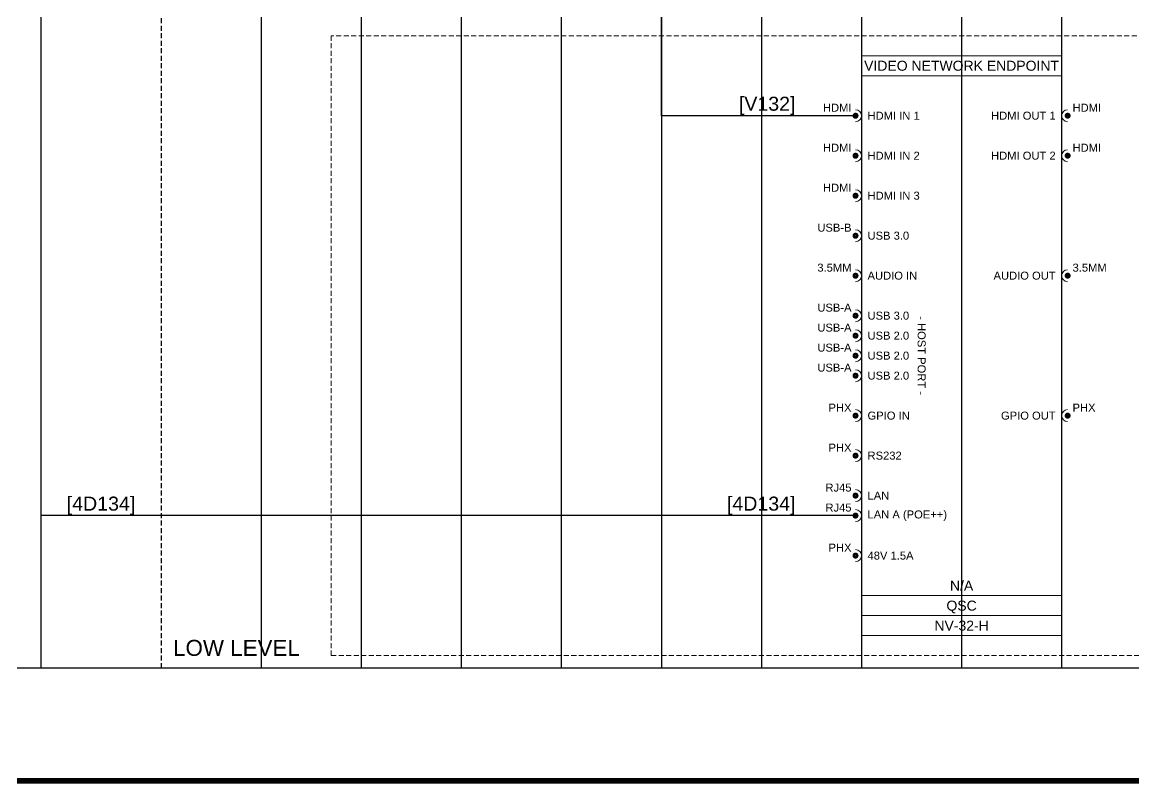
# Model space of a CAD drawing. Header units: millimetres. Extents: x -71336 to -35435, y -26189 to 22712.
# Drawn here: x -41276.3 to -40998.6, y -5678.4 to -5488 of the extents above; entities that cross this region are included whole.
import ezdxf
from ezdxf.enums import TextEntityAlignment as Align
from ezdxf.lldxf.tags import DXFTag

# ---------------------------------------------------------------- set-up
doc = ezdxf.new("R2010")
doc.units = ezdxf.units.MM
doc.linetypes.add('DASHED2', pattern=[0.375, 0.25, -0.125])
for name, color, linetype in [('SC - Cat - Green - Data - QLAN', 84, 'QLAN'), ('SC - HDMI', 192, 'Continuous'), ('SC - Text', 7, 'Continuous')]:
    doc.layers.add(name, color=color, linetype=linetype)
doc.layers.add('SC - Equipment', color=7, linetype='Continuous', lineweight=13)
doc.layers.add('SC - Titlesheet - Model', color=250, linetype='Continuous', plot=False)
doc.layers.add('SC - Xlines', color=252, linetype='Continuous', plot=False)
doc.styles.add('ARIAL', font='arial.ttf')
doc.styles.get("Standard").update_dxf_attribs({"font": 'arial.ttf', "height": 35})
tags = doc.linetypes.add('QLAN', pattern='A,3.942001,-0.106942,["QLAN",ARIAL,S=0.5,R=0,X=0,Y=-0.25],-1.981735,3.969322', length=10).pattern_tags.tags
tags[6] = DXFTag(74, 10)

# ---------------------------------------------------------------- blocks, each defined once
blk = doc.blocks.new('*U189')
at = {"layer": 'SC - Titlesheet - Model', "color": 6, "ltscale": 5, "const_width": 1}
blk.add_lwpolyline([(-365.5, -287), (365.5, -287), (365.5, 287), (-365.5, 287)], close=True, dxfattribs=at)
at = {"layer": 'SC - Titlesheet - Model', "color": 5, "lineweight": 30, "ltscale": 5, "flags": 104}
blk.add_attdef('ADDITIONS', text='', height=5, dxfattribs=at).set_placement((-365.5, -312), align=Align.TOP_LEFT)
blk.add_attdef('CHANGES', text='', height=5, dxfattribs=at).set_placement((0, -312), align=Align.TOP_CENTER)
blk.add_attdef('OMISSIONS', text='', height=5, dxfattribs=at).set_placement((365.5, -312), align=Align.TOP_RIGHT)
blk = doc.blocks.new('QSC NV-32-H - SCHEMATIC')
at = {"layer": 'SC - Equipment'}
for p, q in [((-25, 0), (25, 0)), ((-25, -145), (-25, 0)), ((25, 0), (25, -145)), ((25, -5), (-25, -5)), ((25, -135), (-25, -135)), ((25, -135), (-25, -135)), ((25, -140), (-25, -140)), ((25, -140), (-25, -140)), ((25, -140), (-25, -140)), ((25, -145), (-25, -145))]:
    blk.add_line(p, q, dxfattribs=at)
at = {"layer": 'SC - Equipment', "const_width": 0.7}
for points in [[(-26.1, -15, 1), (-26.9, -15, 1)], [(26.1, -15, -1), (26.9, -15, -1)], [(-26.1, -25, 1), (-26.9, -25, 1)], [(26.1, -25, -1), (26.9, -25, -1)], [(-26.1, -35, 1), (-26.9, -35, 1)], [(-26.1, -45, 1), (-26.9, -45, 1)], [(-26.1, -55, 1), (-26.9, -55, 1)], [(26.1, -55, -1), (26.9, -55, -1)], [(-26.1, -65, 1), (-26.9, -65, 1)], [(-26.1, -70, 1), (-26.9, -70, 1)], [(-26.1, -75, 1), (-26.9, -75, 1)], [(-26.1, -80, 1), (-26.9, -80, 1)], [(-26.1, -90, 1), (-26.9, -90, 1)], [(26.1, -90, -1), (26.9, -90, -1)], [(-26.1, -100, 1), (-26.9, -100, 1)], [(-26.1, -110, 1), (-26.9, -110, 1)], [(-26.1, -115, 1), (-26.9, -115, 1)], [(-26.1, -125, 1), (-26.9, -125, 1)]]:
    blk.add_lwpolyline(points, format="xyb", close=True, dxfattribs=at)
at = {"layer": 'SC - Equipment'}
for centre, start, end in [((-26.5, -15), 270, 90), ((26.5, -15), 90, 270), ((-26.5, -25), 270, 90), ((26.5, -25), 90, 270), ((-26.5, -35), 270, 90), ((-26.5, -45), 270, 90), ((-26.5, -55), 270, 90), ((26.5, -55), 90, 270), ((-26.5, -65), 270, 90), ((-26.5, -70), 270, 90), ((-26.5, -75), 270, 90), ((-26.5, -80), 270, 90), ((-26.5, -90), 270, 90), ((26.5, -90), 90, 270), ((-26.5, -100), 270, 90), ((-26.5, -110), 270, 90), ((-26.5, -115), 270, 90), ((-26.5, -125), 270, 90)]:
    blk.add_arc(centre, 1.5, start, end, dxfattribs=at)
at = {"ltscale": 5}
for tag, p in [('DESCRIPTION', (0, -2.5)), ('BRACKET', (0, -132.5)), ('MAKE', (0, -137.5)), ('MODEL', (0, -142.5))]:
    blk.add_attdef(tag, text='', height=2.5, dxfattribs=at).set_placement(p, align=Align.MIDDLE_CENTER)
at = {"ltscale": 5, "flags": 1}
for tag, p in [('ROOM_TYPE', (45, -5)), ('LOCATION', (45, -10)), ('RACK_EQUIPMENT_(Y/N)', (45, -15)), ('IP_(Y/N)', (45, -30)), ('POE(WATT)', (45, -35)), ('AMP(@240V)', (45, -40)), ('WATT', (45, -45)), ('BTU/H', (45, -50)), ('WEIGHT(KG)', (45, -55)), ('TRANSFORMER_TAPS', (45, -60))]:
    blk.add_attdef(tag, p, '', height=2.5, dxfattribs=at)
at = {"layer": 'SC - Equipment', "ltscale": 5, "char_height": 2}
for s, insert, width, attachment_point in [('HDMI', (-27.5, -13), 5.7736, 6), ('HDMI', (27.72, -13), 7.1748, 4), ('HDMI IN 1', (-23.5, -15), 23.5, 4), ('HDMI OUT 1', (23.5, -15), 23.5, 6), ('HDMI', (-27.5, -23), 5.7736, 6), ('HDMI', (27.72, -23), 7.1748, 4), ('HDMI IN 2', (-23.5, -25), 23.5, 4), ('HDMI OUT 2', (23.5, -25), 23.5, 6), ('HDMI', (-27.5, -33), 5.7736, 6), ('HDMI IN 3', (-23.5, -35), 23.5, 4), ('USB-B', (-27.5, -43), 5.7736, 6), ('USB 3.0', (-23.5, -45), 23.5, 4), ('3.5MM', (-27.5, -53), 5.7736, 6), ('3.5MM', (27.72, -53), 7.1748, 4), ('AUDIO IN', (-23.5, -55), 23.5, 4), ('AUDIO OUT', (23.5, -55), 23.5, 6), ('USB-A', (-27.5, -63), 5.7736, 6), ('USB 3.0', (-23.5, -65), 23.5, 4), ('USB-A', (-27.5, -68), 5.7736, 6), ('USB 2.0', (-23.5, -70), 23.5, 4), ('USB-A', (-27.5, -73), 5.7736, 6), ('USB 2.0', (-23.5, -75), 23.5, 4), ('USB-A', (-27.5, -78), 5.7736, 6), ('USB 2.0', (-23.5, -80), 23.5, 4), ('PHX', (-27.5, -88), 5.7736, 6), ('PHX', (27.72, -88), 7.1748, 4), ('GPIO IN', (-23.5, -90), 23.5, 4), ('GPIO OUT', (23.5, -90), 23.5, 6), ('PHX', (-27.5, -98), 5.7736, 6), ('RS232', (-23.5, -100), 23.5, 4), ('RJ45', (-27.5, -108), 5.7736, 6), ('LAN', (-23.5, -110), 23.5, 4), ('RJ45', (-27.5, -113), 5.7736, 6), ('LAN A (POE++)', (-23.5, -115), 23.5, 4), ('PHX', (-27.5, -123), 5.7736, 6), ('48V 1.5A', (-23.5, -125), 23.5, 4)]:
    blk.add_mtext(s, dxfattribs=dict(at, insert=insert, width=width, attachment_point=attachment_point))
at = {"layer": 'SC - Equipment', "ltscale": 5, "insert": (-10, -74.99), "char_height": 2, "width": 19.6371, "attachment_point": 5, "rotation": 270}
blk.add_mtext('- HOST PORT -', dxfattribs=at)

msp = doc.modelspace()

# ---------------------------------------------------------------- linework, layer by layer
at = {"color": 30, "linetype": 'DASHED2', "ltscale": 5}
msp.add_line((-41241.645, -4973.253), (-41241.645, -5649.498), dxfattribs=at)
at = {"layer": 'SC - Cat - Green - Data - QLAN', "ltscale": 5}
msp.add_lwpolyline([(-41068.145, -5611.375), (-41271.645, -5611.375)], dxfattribs=at)
at = {"layer": 'SC - Equipment', "color": 251, "linetype": 'DASHED2', "ltscale": 5, "true_color": 0x636466}
msp.add_lwpolyline([(-40934.144, -5491.375), (-41199.144, -5491.375), (-41199.145, -5646.375), (-40934.145, -5646.375)], close=True, dxfattribs=at)
at = {"layer": 'SC - HDMI', "ltscale": 5}
msp.add_lwpolyline([(-41068.145, -5511.375), (-41116.645, -5511.375), (-41116.645, -5406.375), (-41141.645, -5406.375)], dxfattribs=at)
at = {"layer": 'SC - Xlines', "ltscale": 5, "transparency": 33554687}
msp.add_lwpolyline([(-41372.782, -4973.253), (-40510.508, -4973.253), (-40510.508, -5649.498), (-41372.782, -5649.498)], close=True, dxfattribs=at)
at = {"layer": 'SC - Xlines', "ltscale": 5}
for points in [[(-41271.645, -4973.253), (-41271.645, -5649.498)], [(-41191.645, -4973.253), (-41191.645, -5649.498)], [(-41141.645, -4973.253), (-41141.645, -5649.498)], [(-41091.645, -4973.253), (-41091.645, -5649.498)], [(-41041.645, -4973.253), (-41041.645, -5649.498)]]:
    msp.add_lwpolyline(points, dxfattribs=at)
at = {"layer": 'SC - Xlines', "color": 250, "ltscale": 5}
for points in [[(-41216.645, -4973.253), (-41216.645, -5649.498)], [(-41166.645, -4973.253), (-41166.645, -5649.498)], [(-41116.645, -4973.253), (-41116.645, -5649.498)], [(-41066.645, -4973.253), (-41066.645, -5649.498)], [(-41016.645, -4973.253), (-41016.645, -5649.498)]]:
    msp.add_lwpolyline(points, dxfattribs=at)

# ---------------------------------------------------------------- block references
at = {"xscale": 1.453726663415115, "yscale": 1.453726663415115, "zscale": 1.453726663415115}
msp.add_blockref('*U189', (-40934.945, -5260.478), dxfattribs=at)
at = {"ltscale": 5}
msp.add_blockref('QSC NV-32-H - SCHEMATIC', (-41041.645, -5496.375), dxfattribs=at).add_auto_attribs({'DESCRIPTION': 'VIDEO NETWORK ENDPOINT', 'MAKE': 'QSC', 'MODEL': 'NV-32-H', 'BRACKET': 'N/A'})

# ---------------------------------------------------------------- texts
at = {"layer": 'SC - Text', "char_height": 3.5}
for s, insert, width, attachment_point in [('[V132]', (-41083.145, -5511.175), 14.6761, 9), ('[4D134]', (-41256.645, -5611.175), 12.99494, 8), ('[4D134]', (-41083.145, -5611.175), 14.6761, 9)]:
    msp.add_mtext(s, dxfattribs=dict(at, insert=insert, width=width, attachment_point=attachment_point))
at = {"layer": 'SC - Text', "insert": (-41238.645, -5646.498), "char_height": 4, "attachment_point": 7, "style": 'ARIAL'}
msp.add_mtext('LOW LEVEL', dxfattribs=at)

doc.saveas('drawing.dxf')
